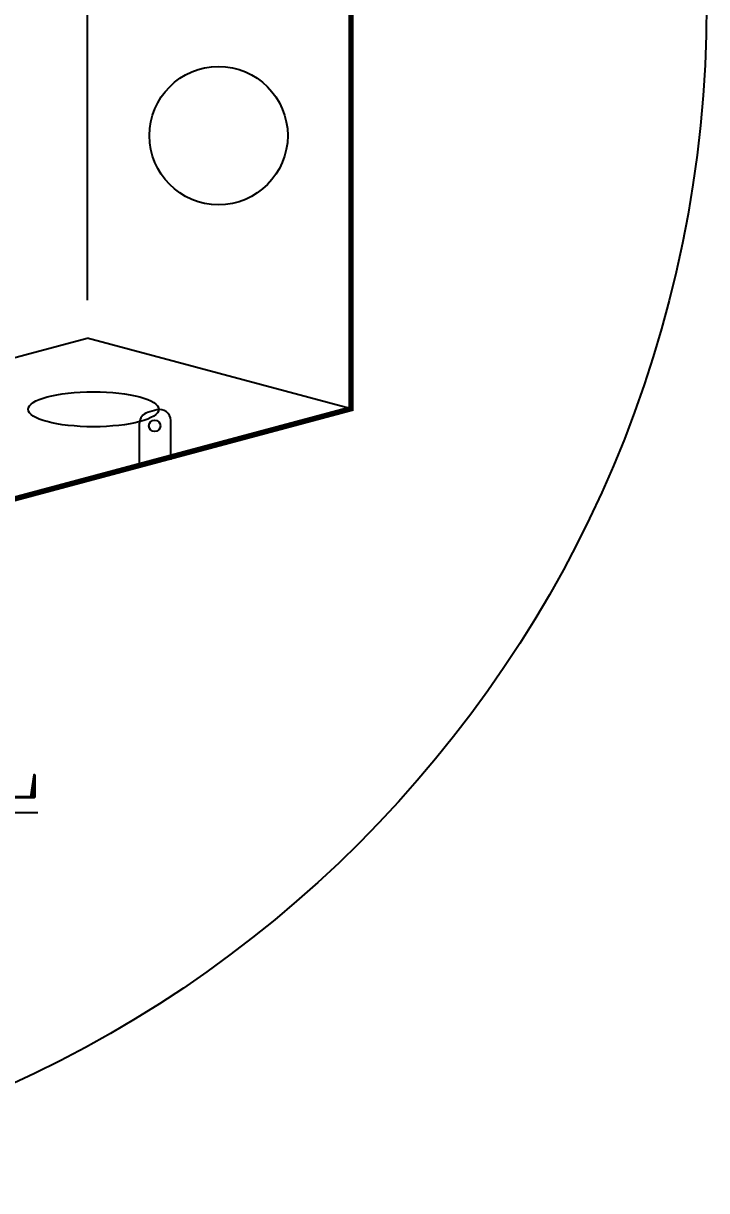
# Model space of a CAD drawing. Extents: x -508 to 92, y -98 to -31.
# Drawn here: x -217.849 to -216.073, y -89.855 to -86.821 of the extents above; entities that cross this region are included whole.
import ezdxf

# ---------------------------------------------------------------- set-up
doc = ezdxf.new("R2010")
doc.units = 0
doc.header["$MEASUREMENT"] = 0
doc.linetypes.add('DASHED', pattern=[19.05, 12.7, -6.35])
doc.linetypes.add('DASHED2', pattern=[9.525, 6.35, -3.175])
for name, color, linetype in [('ELEC', 6, 'CONTINUOUS'), ('LIGHTING RACEWAY CE', 1, 'DASHED'), ('TEL_TEXT', 30, 'CONTINUOUS')]:
    doc.layers.add(name, color=color, linetype=linetype)
doc.styles.add('E80', font='romanc.shx')

msp = doc.modelspace()

# ---------------------------------------------------------------- linework, layer by layer
at = {"layer": 'ELEC', "color": 9}
for p, q in [((-217.5017, -87.8259), (-217.5259, -87.8328)), ((-217.501, -87.8158), (-217.501, -87.8158)), ((-217.5465, -87.9711), (-217.5465, -87.8601)), ((-217.4655, -87.956), (-217.4655, -87.8532))]:
    msp.add_line(p, q, dxfattribs=at)
for centre, radius in [((-217.3413, -87.113), 0.1797), ((-217.5074, -87.8671), 0.015)]:
    msp.add_circle(centre, radius, dxfattribs=at)
for centre, start, end in [((-217.5182, -87.8601), 105.9335, 180), ((-217.4939, -87.8532), 0, 105.9335)]:
    msp.add_arc(centre, 0.0284, start, end, dxfattribs=at)
msp.add_ellipse((-217.6665, -87.8242), major_axis=(-0.1699, 0), ratio=0.267949, dxfattribs=at)
at = {"layer": 'LIGHTING RACEWAY CE', "linetype": 'Continuous', "ltscale": 25}
msp.add_circle((-219.157, -86.7711), 3.0841, dxfattribs=at)
at = {"layer": 'TEL_TEXT', "ltscale": 0.25}
for p, q in [((-216.997, -87.8228), (-216.997, -85.9066)), ((-217.9909, -88.0891), (-216.997, -87.8228))]:
    msp.add_line(p, q, dxfattribs=at)
at = {"layer": 'TEL_TEXT', "color": 9, "linetype": 'DASHED2', "ltscale": 0.25}
for p in [(-217.6825, -85.9533), (-218.6764, -87.9055), (-216.997, -87.8228)]:
    msp.add_line(p, (-217.6825, -87.6391), dxfattribs=at)
at = {"layer": 'TEL_TEXT', "ltscale": 0.25, "const_width": 0.0142}
msp.add_lwpolyline([(-216.997, -85.9066), (-216.997, -87.8228), (-217.9909, -88.0891), (-217.9909, -86.1729), (-216.997, -85.9066), (-217.5172, -85.7672)], dxfattribs=at)

# ---------------------------------------------------------------- texts
at = {"layer": 'TEL_TEXT', "style": 'E80'}
msp.add_text('%%UDETAIL', height=0.20107, dxfattribs=at).set_placement((-218.768, -88.8323))

doc.saveas('drawing.dxf')
